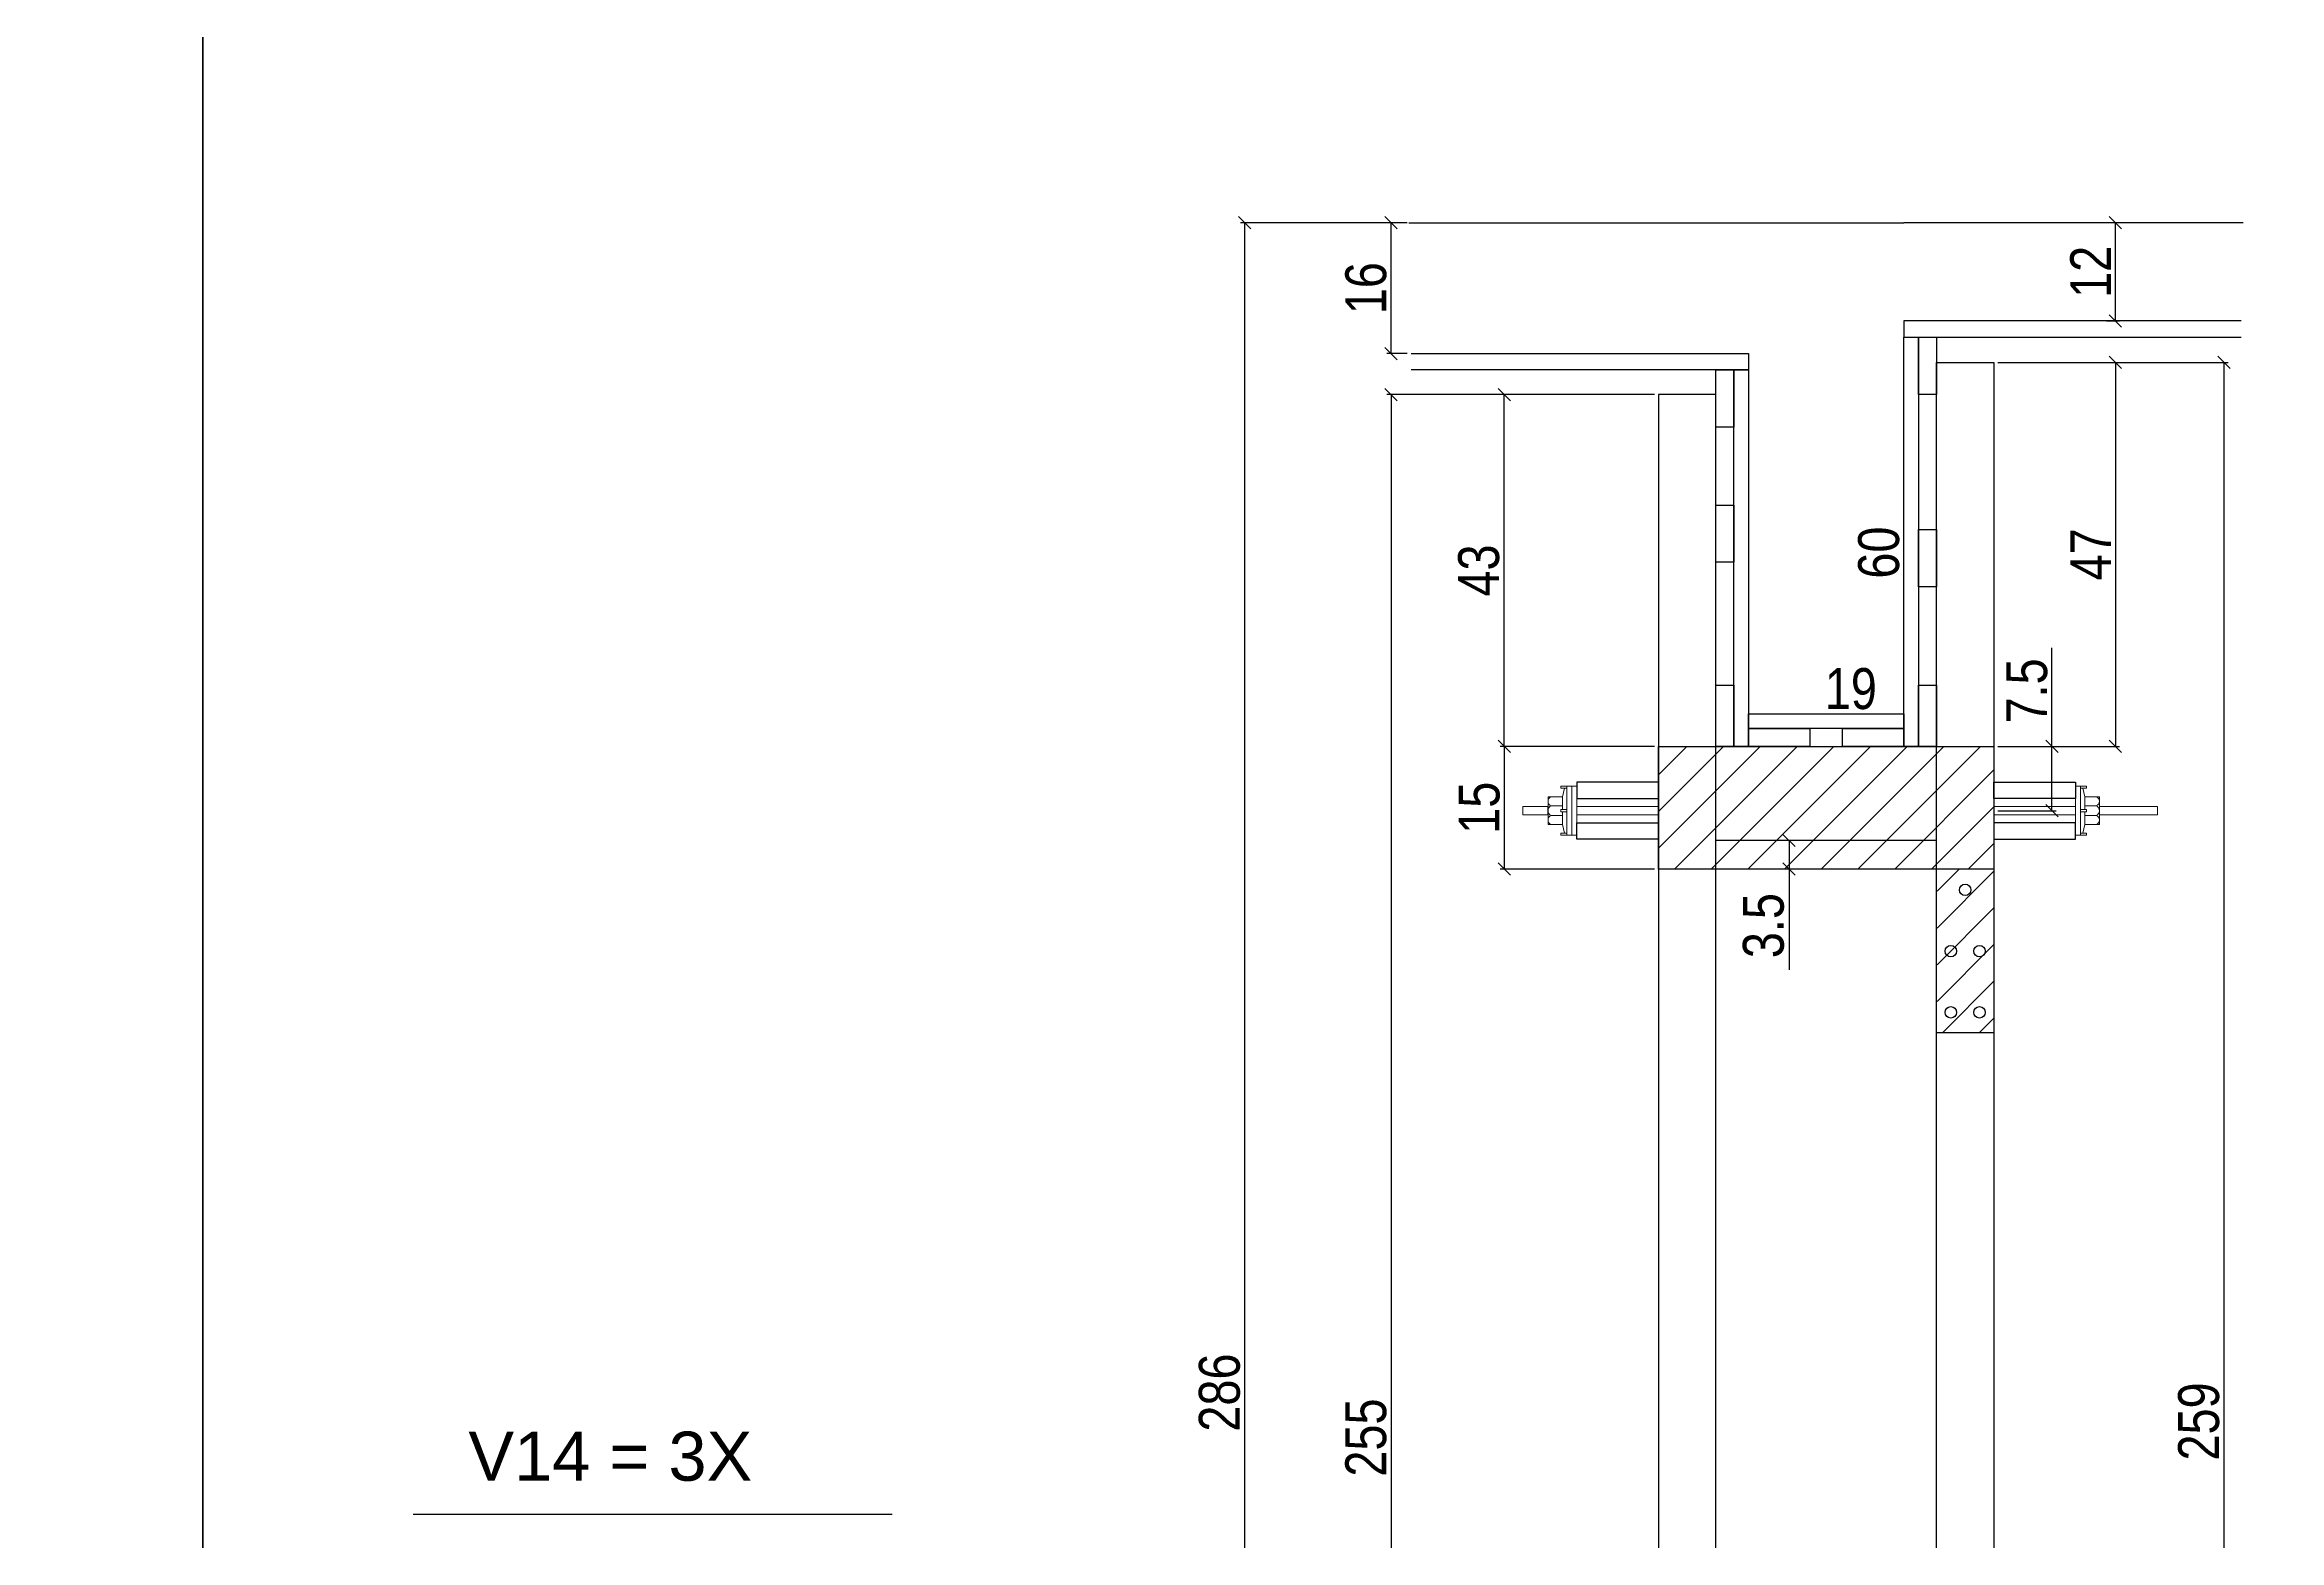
# Model space of a CAD drawing. Extents: x 15230 to 29563, y 3128 to 7338.
# Drawn here: x 25470 to 26017, y 4947 to 5313 of the extents above; entities that cross this region are included whole.
import ezdxf

# ---------------------------------------------------------------- set-up
doc = ezdxf.new("R2010")
doc.units = 0
doc.layers.add('BARRA_ANCORAGEM', color=1, linetype='Continuous', lineweight=15)
for name, color, linetype in [('COTA', 241, 'Continuous'), ('TIRAS REESCORAMENTO', 252, 'Continuous'), ('VIGAS', 3, 'Continuous')]:
    doc.layers.add(name, color=color, linetype=linetype)
doc.styles.add('COTA TECNICA 2X', font='techl___.ttf', dxfattribs={"height": 10})
doc.styles.add('R80-50', font='arial.ttf', dxfattribs={"height": 10})
doc.dimstyles.new('SECAO', dxfattribs={"dimscale": 0.333333, "dimtxt": 5, "dimasz": 9, "dimexe": 3, "dimexo": 3, "dimgap": 3, "dimtad": 1, "dimdec": 1, "dimlfac": 0.5, "dimzin": 12, "dimdsep": 46, "dimtxsty": 'COTA TECNICA 2X', "dimblk1": 'OBLIQUE', "dimblk2": 'OBLIQUE', "dimsah": 1, "dimcen": 0.9, "dimclrd": 4, "dimclre": 4, "dimclrt": 240, "dimadec": 1, "dimazin": 3, "dimtfac": 1, "dimtdec": 1, "dimtmove": 0, "dimatfit": 3, "dimfxl": 1, "dimtolj": 1, "dimtzin": 12, "dimarcsym": 0})

# ---------------------------------------------------------------- blocks, each defined once
blk = doc.blocks.new('_Oblique')
at = {"color": 0, "linetype": 'ByBlock', "lineweight": -2}
blk.add_line((-0.5, -0.5), (0.5, 0.5), dxfattribs=at)
blk = doc.blocks.new('*D369')
at = {"layer": 'COTA', "color": 4, "lineweight": -2, "transparency": 16777216}
for p, q in [((25864.09, 5227.38), (25798.68, 5227.38)), ((25799.68, 5227.38), (25799.68, 4717.28)), ((25864.09, 4717.28), (25798.68, 4717.28))]:
    blk.add_line(p, q, dxfattribs=at)
at = {"layer": 'DEFPOINTS', "color": 0, "transparency": 16777216}
for p in [(25865.09, 5227.38), (25799.68, 4717.28), (25865.09, 4717.28)]:
    blk.add_point(p, dxfattribs=at)
at = {"layer": 'COTA', "color": 4, "lineweight": -2, "transparency": 16777216, "xscale": 3, "yscale": 3, "zscale": 3}
for p, rotation in [((25799.68, 5227.38), 90), ((25799.68, 4717.28), 270)]:
    blk.add_blockref('_Oblique', p, dxfattribs=dict(at, rotation=rotation))
at = {"layer": 'COTA', "color": 240, "transparency": 16777216, "insert": (25793.57, 4972.33), "char_height": 10, "attachment_point": 5, "rotation": 90, "style": 'COTA TECNICA 2X'}
blk.add_mtext('\\A1;255', dxfattribs=at)
blk = doc.blocks.new('*D375')
at = {"layer": 'COTA', "color": 4, "lineweight": -2, "transparency": 16777216}
for p, q in [((25864.09, 5227.38), (25826.39, 5227.38)), ((25827.39, 5141.33), (25827.39, 5227.38)), ((25864.09, 5141.33), (25826.39, 5141.33))]:
    blk.add_line(p, q, dxfattribs=at)
at = {"layer": 'DEFPOINTS', "color": 0, "transparency": 16777216}
for p in [(25827.39, 5227.38), (25865.09, 5227.38), (25865.09, 5141.33)]:
    blk.add_point(p, dxfattribs=at)
at = {"layer": 'COTA', "color": 4, "lineweight": -2, "transparency": 16777216, "xscale": 3, "yscale": 3, "zscale": 3}
for p, rotation in [((25827.39, 5227.38), 90), ((25827.39, 5141.33), 270)]:
    blk.add_blockref('_Oblique', p, dxfattribs=dict(at, rotation=rotation))
at = {"layer": 'COTA', "color": 240, "transparency": 16777216, "insert": (25821.17, 5184.35), "char_height": 10, "attachment_point": 5, "rotation": 90, "style": 'COTA TECNICA 2X'}
blk.add_mtext('\\A1;43', dxfattribs=at)
blk = doc.blocks.new('*D376')
at = {"layer": 'COTA', "color": 4, "lineweight": -2, "transparency": 16777216}
for p, q in [((25948.09, 5235.25), (25977.84, 5235.25)), ((25976.84, 5235.25), (25976.84, 5141.33)), ((25948.09, 5141.33), (25977.84, 5141.33))]:
    blk.add_line(p, q, dxfattribs=at)
at = {"layer": 'DEFPOINTS', "color": 0, "transparency": 16777216}
for p in [(25947.09, 5235.25), (25947.09, 5141.33), (25976.84, 5141.33)]:
    blk.add_point(p, dxfattribs=at)
at = {"layer": 'COTA', "color": 4, "lineweight": -2, "transparency": 16777216, "xscale": 3, "yscale": 3, "zscale": 3}
for p, rotation in [((25976.84, 5235.25), 90), ((25976.84, 5141.33), 270)]:
    blk.add_blockref('_Oblique', p, dxfattribs=dict(at, rotation=rotation))
at = {"layer": 'COTA', "color": 240, "transparency": 16777216, "insert": (25970.77, 5188.29), "char_height": 10, "attachment_point": 5, "rotation": 90, "style": 'COTA TECNICA 2X'}
blk.add_mtext('\\A1;47', dxfattribs=at)
blk = doc.blocks.new('*D377')
at = {"layer": 'COTA', "color": 4, "lineweight": -2, "transparency": 16777216}
for p, q in [((25803.06, 5269.38), (25762.89, 5269.38)), ((25763.89, 5269.38), (25763.89, 4697.28)), ((25864.09, 4697.28), (25762.89, 4697.28))]:
    blk.add_line(p, q, dxfattribs=at)
at = {"layer": 'DEFPOINTS', "color": 0, "transparency": 16777216}
for p in [(25804.06, 5269.38), (25763.89, 4697.28), (25865.09, 4697.28)]:
    blk.add_point(p, dxfattribs=at)
at = {"layer": 'COTA', "color": 4, "lineweight": -2, "transparency": 16777216, "xscale": 3, "yscale": 3, "zscale": 3}
for p, rotation in [((25763.89, 5269.38), 90), ((25763.89, 4697.28), 270)]:
    blk.add_blockref('_Oblique', p, dxfattribs=dict(at, rotation=rotation))
at = {"layer": 'COTA', "color": 240, "transparency": 16777216, "insert": (25757.76, 4983.33), "char_height": 10, "attachment_point": 5, "rotation": 90, "style": 'COTA TECNICA 2X'}
blk.add_mtext('\\A1;286', dxfattribs=at)
blk = doc.blocks.new('*D379')
at = {"layer": 'DEFPOINTS', "color": 0, "transparency": 16777216}
for p in [(25912.13, 5269.38), (25925.09, 5269.38), (25912.13, 5149.33)]:
    blk.add_point(p, dxfattribs=at)
at = {"layer": 'COTA', "color": 240, "transparency": 16777216, "insert": (25918.99, 5188.73), "char_height": 10, "attachment_point": 5, "rotation": 90, "style": 'COTA TECNICA 2X'}
blk.add_mtext('\\A1;60', dxfattribs=at)
blk = doc.blocks.new('*D380')
at = {"layer": 'DEFPOINTS', "color": 0, "transparency": 16777216}
for p in [(25887.09, 5149.33), (25925.09, 5149.33), (25925.09, 5149.33)]:
    blk.add_point(p, dxfattribs=at)
at = {"layer": 'COTA', "color": 240, "transparency": 16777216, "insert": (25912.13, 5155.41), "char_height": 10, "attachment_point": 5, "style": 'COTA TECNICA 2X'}
blk.add_mtext('\\A1;19', dxfattribs=at)
blk = doc.blocks.new('*D382')
at = {"layer": 'COTA', "color": 4, "lineweight": -2, "transparency": 16777216}
for p, q in [((25976.84, 5245.38), (25976.84, 5269.38)), ((25977.84, 5269.38), (25977.84, 5269.38)), ((25974.69, 5245.38), (25977.84, 5245.38))]:
    blk.add_line(p, q, dxfattribs=at)
at = {"layer": 'DEFPOINTS', "color": 0, "transparency": 16777216}
for p in [(25976.84, 5269.38), (25976.84, 5269.38), (25973.69, 5245.38)]:
    blk.add_point(p, dxfattribs=at)
at = {"layer": 'COTA', "color": 4, "lineweight": -2, "transparency": 16777216, "xscale": 3, "yscale": 3, "zscale": 3}
for p, rotation in [((25976.84, 5269.38), 90), ((25976.84, 5245.38), 270)]:
    blk.add_blockref('_Oblique', p, dxfattribs=dict(at, rotation=rotation))
at = {"layer": 'COTA', "color": 240, "transparency": 16777216, "insert": (25970.78, 5257.38), "char_height": 10, "attachment_point": 5, "rotation": 90, "style": 'COTA TECNICA 2X'}
blk.add_mtext('\\A1;12', dxfattribs=at)
blk = doc.blocks.new('*D383')
at = {"layer": 'COTA', "color": 4, "lineweight": -2, "transparency": 16777216}
for p, q in [((25949.09, 5235.25), (26004.38, 5235.25)), ((26003.38, 5235.25), (26003.38, 4717.28)), ((25949.09, 4717.28), (26004.38, 4717.28))]:
    blk.add_line(p, q, dxfattribs=at)
at = {"layer": 'DEFPOINTS', "color": 0, "transparency": 16777216}
for p in [(25948.09, 5235.25), (25948.09, 4717.28), (26003.38, 4717.28)]:
    blk.add_point(p, dxfattribs=at)
at = {"layer": 'COTA', "color": 4, "lineweight": -2, "transparency": 16777216, "xscale": 3, "yscale": 3, "zscale": 3}
for p, rotation in [((26003.38, 5235.25), 90), ((26003.38, 4717.28), 270)]:
    blk.add_blockref('_Oblique', p, dxfattribs=dict(at, rotation=rotation))
at = {"layer": 'COTA', "color": 240, "transparency": 16777216, "insert": (25997.24, 4976.27), "char_height": 10, "attachment_point": 5, "rotation": 90, "style": 'COTA TECNICA 2X'}
blk.add_mtext('\\A1;259', dxfattribs=at)
blk = doc.blocks.new('*D385')
at = {"layer": 'COTA', "color": 4, "lineweight": -2, "transparency": 16777216}
for p, q in [((25864.09, 5141.33), (25826.39, 5141.33)), ((25827.39, 5141.33), (25827.39, 5111.33)), ((25864.09, 5111.33), (25826.39, 5111.33))]:
    blk.add_line(p, q, dxfattribs=at)
at = {"layer": 'DEFPOINTS', "color": 0, "transparency": 16777216}
for p in [(25865.09, 5141.33), (25827.39, 5111.33), (25865.09, 5111.33)]:
    blk.add_point(p, dxfattribs=at)
at = {"layer": 'COTA', "color": 4, "lineweight": -2, "transparency": 16777216, "xscale": 3, "yscale": 3, "zscale": 3}
for p, rotation in [((25827.39, 5141.33), 90), ((25827.39, 5111.33), 270)]:
    blk.add_blockref('_Oblique', p, dxfattribs=dict(at, rotation=rotation))
at = {"layer": 'COTA', "color": 240, "transparency": 16777216, "insert": (25821.28, 5126.33), "char_height": 10, "attachment_point": 5, "rotation": 90, "style": 'COTA TECNICA 2X'}
blk.add_mtext('\\A1;15', dxfattribs=at)
blk = doc.blocks.new('A$C51C4441F')
at = {"layer": 'BARRA_ANCORAGEM'}
for p, q in [((-2.25, 3.4), (-1.79, 5.5)), ((-2.25, 3.4), (-5.81, 3.39)), ((-5.81, 3.39), (-5.81, -3.39)), ((-2.25, 1.2), (-5.02, 1.2)), ((-2.25, 3.4), (-2.25, 3.4)), ((-2.25, 3.4), (-2.25, 0.25)), ((-2.25, -3.4), (-5.81, -3.39)), ((-2.25, -1.2), (-5.02, -1.2)), ((-2.25, -0.25), (-2.25, -3.4)), ((-2.25, -3.4), (-1.79, -5.5))]:
    blk.add_line(p, q, dxfattribs=at)
for points in [[(-2.7, 6), (-1.2, 6), (-1.2, 5.5), (-2.7, 5.5)], [(-1.2, -6), (0, -6), (0, 6), (-1.2, 6)], [(-2.7, 0.25), (-1.2, 0.25), (-1.2, -0.25), (-2.7, -0.25)], [(-2.7, -6), (-1.2, -6), (-1.2, -5.5), (-2.7, -5.5)]]:
    blk.add_lwpolyline(points, close=True, dxfattribs=at)
for centre, radius, start, end in [((-4.66, 2.3), 1.15, 107.7845, 252.2718), ((-4.52, 0), 1.3, 112.648, 247.4083), ((-4.66, -2.3), 1.15, 107.7845, 252.2718)]:
    blk.add_arc(centre, radius, start, end, dxfattribs=at)
blk = doc.blocks.new('*D386')
at = {"layer": 'COTA', "color": 4, "lineweight": -2, "transparency": 16777216}
for p, q in [((25961.31, 5141.33), (25961.31, 5165.48)), ((25948.09, 5141.33), (25962.31, 5141.33)), ((25961.31, 5125.62), (25961.31, 5141.33)), ((25948.09, 5125.62), (25962.31, 5125.62))]:
    blk.add_line(p, q, dxfattribs=at)
at = {"layer": 'DEFPOINTS', "color": 0, "transparency": 16777216}
for p in [(25947.09, 5141.33), (25961.31, 5141.33), (25947.09, 5125.62)]:
    blk.add_point(p, dxfattribs=at)
at = {"layer": 'COTA', "color": 4, "lineweight": -2, "transparency": 16777216, "xscale": 3, "yscale": 3, "zscale": 3}
for p, rotation in [((25961.31, 5141.33), 90), ((25961.31, 5125.62), 270)]:
    blk.add_blockref('_Oblique', p, dxfattribs=dict(at, rotation=rotation))
at = {"layer": 'COTA', "color": 240, "transparency": 16777216, "insert": (25955.2, 5154.9), "char_height": 10, "attachment_point": 5, "rotation": 90, "style": 'COTA TECNICA 2X'}
blk.add_mtext('\\A1;7.5', dxfattribs=at)
blk = doc.blocks.new('*D387')
at = {"layer": 'COTA', "color": 4, "lineweight": -2, "transparency": 16777216}
for p, q in [((25905.09, 5118.33), (25896.01, 5118.33)), ((25897.01, 5118.33), (25897.01, 5111.33)), ((25905.09, 5111.33), (25896.01, 5111.33)), ((25897.01, 5111.33), (25897.01, 5086.72))]:
    blk.add_line(p, q, dxfattribs=at)
at = {"layer": 'DEFPOINTS', "color": 0, "transparency": 16777216}
for p in [(25906.09, 5118.33), (25897.01, 5111.33), (25906.09, 5111.33)]:
    blk.add_point(p, dxfattribs=at)
at = {"layer": 'COTA', "color": 4, "lineweight": -2, "transparency": 16777216, "xscale": 3, "yscale": 3, "zscale": 3}
for p, rotation in [((25897.01, 5118.33), 90), ((25897.01, 5111.33), 270)]:
    blk.add_blockref('_Oblique', p, dxfattribs=dict(at, rotation=rotation))
at = {"layer": 'COTA', "color": 240, "transparency": 16777216, "insert": (25890.79, 5097.52), "char_height": 10, "attachment_point": 5, "rotation": 90, "style": 'COTA TECNICA 2X'}
blk.add_mtext('\\A1;3.5', dxfattribs=at)
blk = doc.blocks.new('*D388')
at = {"layer": 'COTA', "color": 4, "lineweight": -2, "transparency": 16777216}
for p, q in [((25803.61, 5269.38), (25798.68, 5269.38)), ((25799.68, 5237.38), (25799.68, 5269.38)), ((25803.61, 5237.38), (25798.68, 5237.38))]:
    blk.add_line(p, q, dxfattribs=at)
at = {"layer": 'DEFPOINTS', "color": 0, "transparency": 16777216}
for p in [(25799.68, 5269.38), (25804.61, 5269.38), (25804.61, 5237.38)]:
    blk.add_point(p, dxfattribs=at)
at = {"layer": 'COTA', "color": 4, "lineweight": -2, "transparency": 16777216, "xscale": 3, "yscale": 3, "zscale": 3}
for p, rotation in [((25799.68, 5269.38), 90), ((25799.68, 5237.38), 270)]:
    blk.add_blockref('_Oblique', p, dxfattribs=dict(at, rotation=rotation))
at = {"layer": 'COTA', "color": 240, "transparency": 16777216, "insert": (25793.58, 5253.38), "char_height": 10, "attachment_point": 5, "rotation": 90, "style": 'COTA TECNICA 2X'}
blk.add_mtext('\\A1;16', dxfattribs=at)

msp = doc.modelspace()

# ---------------------------------------------------------------- hatches: boundary and pattern name
at = {"layer": 'COTA'}
h = msp.add_hatch(dxfattribs=at)
h.set_pattern_fill('ANSI31', color=256, scale=2, style=0)
h.set_pattern_definition([(45, (1250.137, -208155.741), (-4.49012806, 4.49012806), [])])
h.paths.add_polyline_path([(25947.09, 5111.33), (25947.09, 5141.33), (25865.09, 5141.33), (25865.09, 5111.33)])
h = msp.add_hatch(dxfattribs=at)
h.set_pattern_fill('ANSI31', color=256, scale=2, style=0)
h.set_pattern_definition([(45, (2273.361, -193148.082), (-4.49012806, 4.49012806), [])])
h.paths.add_polyline_path([(25933.21, 5071.3), (25947.21, 5071.3), (25947.21, 5111.24), (25933.21, 5111.24)])

# ---------------------------------------------------------------- linework, layer by layer
at = {"linetype": 'Continuous'}
for p, q in [((25865.09, 5111.33), (25865.09, 5141.33)), ((25865.09, 5141.33), (25947.09, 5141.33)), ((25947.09, 5141.33), (25947.09, 5111.33)), ((25933.09, 5118.33), (25879.09, 5118.33)), ((25947.09, 5111.33), (25865.09, 5111.33))]:
    msp.add_line(p, q, dxfattribs=at)
msp.add_line((25947.09, 5071.3), (25933.09, 5071.3))
msp.add_lwpolyline([(25933.09, 5118.33), (25933.09, 5235.25), (25947.09, 5235.25), (25947.09, 4717.28), (25933.09, 4717.28), (25933.09, 5118.33)], dxfattribs=at)
msp.add_lwpolyline([(25865.09, 4717.28), (25879.09, 4717.28), (25879.09, 5227.38), (25865.09, 5227.38)], close=True, dxfattribs=at)
for centre in [(25940.09, 5106.24), (25936.59, 5091.27), (25943.59, 5091.27), (25936.59, 5076.3), (25943.59, 5076.3)]:
    msp.add_circle(centre, 1.4)
at = {"layer": 'BARRA_ANCORAGEM'}
for points in [[(25843.89, 5131.62), (25845.09, 5131.62), (25845.09, 5119.62), (25843.89, 5119.62)], [(25968.29, 5131.62), (25967.09, 5131.62), (25967.09, 5119.62), (25968.29, 5119.62)], [(25831.89, 5124.62), (25838.07, 5124.62), (25838.07, 5126.62), (25831.89, 5126.62)], [(25845.09, 5124.62), (25865.09, 5124.62), (25865.09, 5126.62), (25845.09, 5126.62)], [(25967.09, 5124.62), (25947.09, 5124.62), (25947.09, 5126.62), (25967.09, 5126.62)], [(25972.9, 5124.62), (25987.09, 5124.62), (25987.09, 5126.62), (25972.9, 5126.62)]]:
    msp.add_lwpolyline(points, close=True, dxfattribs=at)
at = {"layer": 'TIRAS REESCORAMENTO', "linetype": 'ByBlock'}
for p, q in [((25804.06, 5269.38), (25887.09, 5269.38)), ((25887.09, 5269.38), (25925.09, 5269.38)), ((26008.05, 5269.38), (25925.09, 5269.38)), ((25925.09, 5241.38), (26007.57, 5241.38))]:
    msp.add_line(p, q, dxfattribs=at)
for points in [[(26007.57, 5245.38), (25925.09, 5245.38), (25925.09, 5241.38), (26007.57, 5241.38)], [(25928.69, 5141.33), (25925.09, 5141.33), (25925.09, 5241.38), (25928.69, 5241.38), (25928.69, 5141.33)], [(25804.61, 5237.38), (25887.09, 5237.38), (25887.09, 5233.38), (25804.61, 5233.38)], [(25887.09, 5141.33), (25883.49, 5141.33), (25883.49, 5233.38), (25887.09, 5233.38), (25887.09, 5141.33)]]:
    msp.add_lwpolyline(points, dxfattribs=at)
for points in [[(25928.69, 5241.38), (25933.09, 5241.38), (25933.09, 5227.38), (25928.69, 5227.38)], [(25879.09, 5233.38), (25883.49, 5233.38), (25883.49, 5219.38), (25879.09, 5219.38)], [(25879.09, 5200.35), (25883.49, 5200.35), (25883.49, 5186.35), (25879.09, 5186.35)], [(25928.69, 5194.35), (25933.09, 5194.35), (25933.09, 5180.35), (25928.69, 5180.35)], [(25879.09, 5156.33), (25883.49, 5156.33), (25883.49, 5141.33), (25879.09, 5141.33)], [(25928.69, 5156.33), (25933.09, 5156.33), (25933.09, 5141.33), (25928.69, 5141.33)], [(25925.09, 5145.73), (25887.09, 5145.73), (25887.09, 5149.33), (25925.09, 5149.33)], [(25902.09, 5145.73), (25902.09, 5141.33), (25887.09, 5141.33), (25887.09, 5145.73)], [(25925.09, 5145.73), (25925.09, 5141.33), (25910.09, 5141.33), (25910.09, 5145.73)], [(25845.09, 5128.62), (25865.09, 5128.62), (25865.09, 5132.62), (25845.09, 5132.62)], [(25967.09, 5128.62), (25947.09, 5128.62), (25947.09, 5132.62), (25967.09, 5132.62)], [(25845.09, 5122.62), (25865.09, 5122.62), (25865.09, 5118.62), (25845.09, 5118.62)], [(25967.09, 5122.62), (25947.09, 5122.62), (25947.09, 5118.62), (25967.09, 5118.62)]]:
    msp.add_lwpolyline(points, close=True, dxfattribs=at)
at = {"layer": 'VIGAS', "color": 7}
msp.add_line((25560.55, 4953.62), (25677.7, 4953.62), dxfattribs=at)
at = {"layer": 'VIGAS'}
for points in [[(25509.13, 4522.67), (24884.85, 4522.67), (24884.85, 5487.46), (25509.13, 5487.46)], [(26133.42, 4522.67), (25509.13, 4522.67), (25509.13, 5487.46), (26133.42, 5487.46)]]:
    msp.add_lwpolyline(points, close=True, dxfattribs=at)

# ---------------------------------------------------------------- block references
at = {"layer": 'BARRA_ANCORAGEM', "xscale": -1, "rotation": 180}
msp.add_blockref('A$C51C4441F', (25843.89, 5125.62), dxfattribs=at)
at = {"layer": 'BARRA_ANCORAGEM', "xscale": -1}
msp.add_blockref('A$C51C4441F', (25967.09, 5125.62), dxfattribs=at)

# ---------------------------------------------------------------- texts
at = {"layer": 'VIGAS', "color": 7, "style": 'R80-50'}
msp.add_text('V14 = 3X', height=12, dxfattribs=at).set_placement((25574.05, 4961.78))

# ---------------------------------------------------------------- dimensions: what is measured, and where the dimension line sits
at = {"layer": 'COTA', "color": 3}
for base, p1, p2, picture, middle in [((25763.887, 4697.2835), (25804.0638, 5269.3766), (25865.0879, 4697.2835), '*D377', (25757.7628, 4983.3301)), ((25799.68, 5269.38), (25804.61, 5237.38), (25804.61, 5269.38), '*D388', (25793.58, 5253.38)), ((25976.84, 5269.38), (25973.69, 5245.38), (25976.84, 5269.38), '*D382', (25970.78, 5257.38)), ((25976.84, 5141.33), (25947.09, 5235.25), (25947.09, 5141.33), '*D376', (25970.77, 5188.29)), ((26003.38, 4717.28), (25948.09, 5235.25), (25948.09, 4717.28), '*D383', (25997.24, 4976.27)), ((25799.681, 4717.2835), (25865.0879, 5227.3766), (25865.0879, 4717.2835), '*D369', (25793.5714, 4972.3301)), ((25827.39, 5227.38), (25865.09, 5141.33), (25865.09, 5227.38), '*D375', (25821.17, 5184.35)), ((25827.39, 5111.33), (25865.09, 5141.33), (25865.09, 5111.33), '*D385', (25821.28, 5126.33)), ((25897.01, 5111.33), (25906.09, 5118.33), (25906.09, 5111.33), '*D387', (25890.79, 5097.52))]:
    dim = msp.add_linear_dim(base=base, p1=p1, p2=p2, angle=90, dimstyle='SECAO', dxfattribs=at)
    dim.commit()
    dim.dimension.update_dxf_attribs({"geometry": picture, "text_midpoint": middle})
dim = msp.add_linear_dim(base=(25925.09, 5269.38), p1=(25912.13, 5149.33), p2=(25912.13, 5269.38), angle=90, dimstyle='SECAO', override={"dimse1": 1, "dimse2": 1, "dimsd1": 1, "dimsd2": 1}, dxfattribs=at)
dim.commit()
dim.dimension.update_dxf_attribs({"geometry": '*D379', "text_midpoint": (25925.09, 5188.73), "dimtype": 160})
dim = msp.add_linear_dim(base=(25961.31, 5141.33), p1=(25947.09, 5125.62), p2=(25947.09, 5141.33), angle=90, text='7.5', dimstyle='SECAO', dxfattribs=at)
dim.commit()
dim.dimension.update_dxf_attribs({"geometry": '*D386', "text_midpoint": (25955.2, 5154.9)})
dim = msp.add_linear_dim(base=(25925.09, 5149.33), p1=(25887.09, 5149.33), p2=(25925.09, 5149.33), dimstyle='SECAO', override={"dimse1": 1, "dimse2": 1, "dimsd1": 1, "dimsd2": 1}, dxfattribs=at)
dim.commit()
dim.dimension.update_dxf_attribs({"geometry": '*D380', "text_midpoint": (25912.13, 5149.33), "dimtype": 160})

doc.saveas('drawing.dxf')
